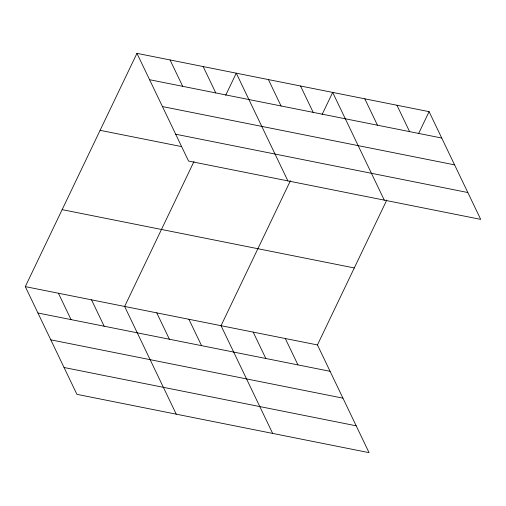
<?xml version="1.0" encoding="UTF-8"?>
<svg xmlns="http://www.w3.org/2000/svg" width="506" height="506" viewBox="0 0 506 506"><rect width="100%" height="100%" fill="white"/><g stroke="black" fill="none" stroke-linecap="round" stroke-linejoin="round"><path stroke-width="0.76" d="M386.824 199.971L317.445 344.934L369.057 452.655L76.912 394.345L25.3 286.624L136.943 53.345L429.088 111.655L480.7 219.376L188.555 161.066L136.943 53.345M194.007 161.484L124.628 306.453L176.24 414.167M225.695 95.267L236.27 73.168L287.882 180.889M290.419 180.724L221.04 325.693L272.652 433.414M322.107 114.508L332.682 92.415L384.288 200.136M418.513 133.755L429.088 111.655M149.574 79.714L441.725 138.03M162.439 106.564L454.584 164.874M175.69 134.223L467.841 192.533M100.099 130.327L181.717 146.62M62.143 209.642L354.289 267.952M25.3 286.624L317.445 344.934M37.937 312.999L330.083 371.309M50.796 339.842L342.948 398.152M64.047 367.501L356.199 425.812M396.951 105.242L409.588 131.611M364.813 98.828L377.451 125.197M300.545 86.001L313.182 112.37M268.408 79.587L281.045 105.956M203.159 66.564L215.796 92.933M170.054 59.955L182.685 86.324M285.314 338.52L297.945 364.896M253.177 332.107L265.814 358.482M188.902 319.28L201.54 345.649M156.765 312.866L169.402 339.235M91.523 299.843L104.154 326.212M58.411 293.233L71.049 319.609"/></g></svg>
